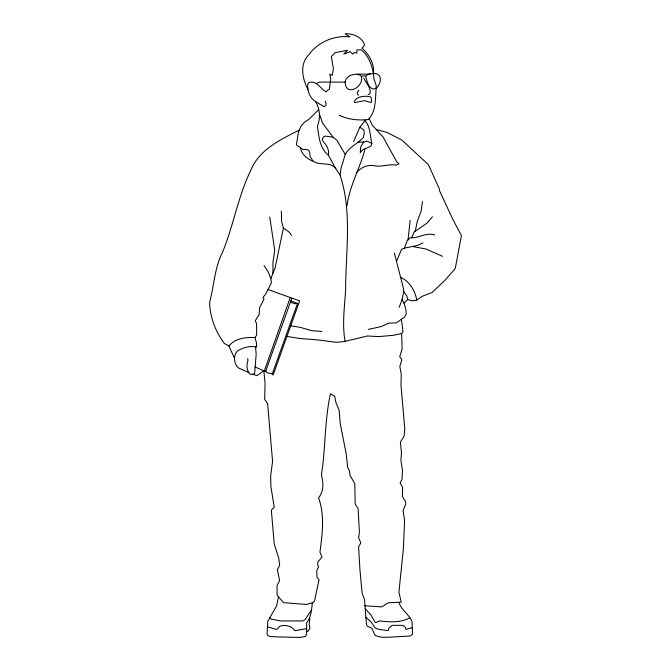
<?xml version="1.0" encoding="UTF-8"?>
<svg xmlns="http://www.w3.org/2000/svg" width="671" height="671" viewBox="0 0 671 671"><rect width="100%" height="100%" fill="white"/><g stroke="black" fill="none" stroke-linecap="round" stroke-linejoin="round"><path stroke-width="1.01" d="M365.72 76.435C372.808 109.843 394.271 64.282 366.567 75.244L365.72 76.435L364.269 75.756L361.317 76.385C364.261 87.415 344.735 97.446 345.221 81.384C348.19 70.807 362.692 75.404 370.258 73.735M278.54 596.896L276.569 605.997L267.813 621.279L267.066 634.162L267.955 635.689L270.522 636.494L276.343 636.88L300.105 637.45L305.64 636.343L306.647 633.869L306.647 622.797C311.176 617.228 311.554 609.645 312.359 602.801L314.397 601.434L319.06 579.652L316.955 577.261L316.779 570.803L318.532 566.668L317.651 564.781L317.895 561.971L322.021 557.022L319.958 552.308C322.256 534.259 324.957 515.336 318.616 497.882C324.286 490.191 323.246 483.078 321.426 474.674C325.737 447.834 324.445 420.44 330.493 393.802L334.703 396.335L335.861 402.348L339.09 410.166L340.272 423.896L346.186 453.604L347.679 467.502L349.566 471.017L350.019 475.336L354.791 483.69L355.177 504.013L358.113 508.66L359.396 532.162L358.608 537.731L360.78 542.982L358.599 546.764L359.941 569.847L362.114 593.105L364.546 599.689L366.358 623.577L367.171 626.194L371.818 628.148L375.047 635.445L378.058 636.402L382.059 637.291L387.922 637.291L410.417 635.965L412.556 634.12L412.019 621.489C408.899 614.166 401.258 609.973 398.826 602.306M340.088 175.072L335.794 168.723L328.421 155.286C329.461 150.111 326.777 144.877 322.986 141.48L322.306 138.813L323.573 136.901L325.41 136.079L333.034 137.161L337.027 140.457L345.221 154.431L340.977 168.538L340.088 175.072C352.334 212.086 345.657 251.617 345.624 289.855C344.567 306.974 342.034 324.294 345.07 341.346M309.885 617.832L309.239 624.198L309.826 628.702L308.132 631.017L306.647 631.629M408.043 239.874L410.132 220.373M422.478 201.56L421.162 211.055L417.387 221.12L415.215 231.302M281.317 211.097L281.644 221.866L283.43 227.989L275.06 267.997L270.841 278.624L271.411 282.768L265.708 294.032L262.94 297.379L264.047 299.006L259.66 307.511L259.073 314.707L255.24 320.763L256.574 323.556L256.666 335.19L254.955 337.555L256.406 342.696L256.657 347.167C250.107 345.372 242.977 347.653 237.299 351.008C233.172 355.865 233.768 363.346 238.146 367.758L248.79 372.665L250.442 374.343L253.755 374.108L254.661 373.068L256.179 354.179L255.508 346.932M399.136 307.402L402.072 299.66L403.69 291.667L403.581 288.933L394.397 253.126M339.291 115.286C347.989 119.581 358.649 120.604 368.211 119.539C376.288 111.621 375.223 98.889 376.146 88.438C377.027 83.976 373.378 80.453 373.705 76.016C372.539 66.429 369.033 56.054 361.241 49.88L356.88 49.88L356.88 53.084L353.936 52.59L352.761 54.192L350.27 51.684L343.846 54.041L347.494 50.325L335.03 52.64L331.357 56.532L333.42 69.054L332.229 75.404L329.755 74.003L330.753 78.809L329.293 89.411L327.607 90.166L326.19 91.86C320.461 89.033 316.637 79.874 308.92 82.592L307.695 84.521C307.326 91.004 309.893 98.209 315.664 101.648C320 109.256 320.646 118.054 317.425 126.207C318.893 136.624 319.614 148.14 328.421 155.286M347.016 205.846C349.574 185.599 360.142 168.186 365.116 148.71M264.307 370.954L290.249 297.521M396.511 261.388L401.585 249.293L404.487 248.153L407.112 240.797L410.241 237.71C418.872 238.599 425.8 232.091 434.733 234.959M291.885 298.109L265.565 371.491L254.955 366.97M290.879 300.91L297.505 303.485L272.057 374.426L273.181 374.863L299.627 300.902L268.039 289.511M371.86 143.493L370.912 146.01C367.448 148.45 362.315 148.576 360.285 152.778L360.688 146.941L363.632 142.009L367.045 141.111L371.86 143.493C369.906 135.819 370.593 126.777 364.949 120.595L365.284 120.151M353.567 141.715L359.857 127.196L364.949 120.595M411.625 237.651L414.25 231.898L426.966 223.158L432.451 216.817M311.092 610.585L305.028 619.719L302.78 620.901L281.074 620.994L271.394 619.182L269.532 617.723M364.689 605.787L381.749 606.894L388.341 602.759L401.233 602.206L398.91 592.216L403.397 548.61L404.596 520.52L403.078 510.572L405.754 504.198L405.603 501.967L402.399 496.465L402.583 487.188L400.101 482.944L402.063 479.346L402.449 470.321L400.897 460.197L401.493 452.866L400.377 442.189L404.068 436.116L404.789 428.937L400.964 384.928L401.25 374.141L399.815 366.425L401.879 359.773L399.715 356.754L402.114 349.004L401.635 333.453L403.011 331.65L401.409 319.228L404.487 317.291L406.232 314.145C406.265 309.088 404.68 303.988 402.072 299.66M345.221 154.431C349.474 146.848 357.618 143.703 363.346 137.538L364.286 133.311L363.959 130.107L359.857 127.196M356.787 172.43C361.065 167.264 368.58 163.984 375.232 165.955C382.26 167.037 389.205 163.766 396.41 165.083L399.035 163.774L396.913 162.172L383.057 136.943L372.405 125.368L369.176 118.658M318.599 109.65L309.348 118.977L304.131 122.525L300.86 126.416L298.503 131.91L296.364 144.869L303.099 149.482L307.1 149.591L308.819 150.296L309.792 152.627L310.136 156.729L313.181 161.208C320.067 166.173 330.442 161.082 335.794 168.723M404.009 303.183L407.641 299.534L406.827 296.003L403.69 291.667M299.274 130.107C280.746 139.459 259.014 149.725 250.862 170.166C238.088 196.309 233.558 225.355 222.537 252.221C214.51 267.888 214.141 285.703 209.595 302.403C210.082 317.492 215.341 331.231 224.215 343.317L228.895 346.018C235.144 338.218 245.645 337.077 254.955 337.555M358.809 90.249L357.224 92.824L357.475 94.519L358.549 95.022M401.409 319.228L396.486 322.868L388.475 323.196L381.321 326.576L368.354 329.402M407.641 299.534L412.279 300.893L416.8 300.063L422.176 296.322L432.032 292.522L444.294 280.964L453.915 270.17L455.341 268.006L461.405 235.613L452.85 219.425L439.53 190.715L439.304 188.786L428.358 164.613L401.971 140.197L387.234 132.497L376.708 129.646M409.906 617.714C400.654 622.99 389.398 622.067 379.216 620.893L376.171 622.654L375.274 622.445L370.786 614.745L365.209 608.614M422.99 242.919L417.513 245.427L404.487 248.153M316.209 83.489L319.371 82.105L345.288 82.105M412.288 627.62L405.88 629.423L405.544 627.746A5.611 5.611 0 0 0 401.719 625.322L392.082 625.355L388.92 628.014L388.132 630.665L378.486 629.247L375.315 628.039L371.004 621.782L365.796 617.337M312.359 602.801L306.379 604.454L283.581 602.675L277.064 595.194L277.064 585.364L279.614 580.641L277.349 569.754L279.656 565.401L278.767 558.255L274.213 543.938L271.344 510.136L274.213 507.142L270.874 486.441L270.673 475.84L272.569 461.296L267.612 403.615L264.684 399.337L265.062 383.669L263.846 370.761L257.001 375.575L252.816 374.284M368.043 94.502L369.495 94.166L370.107 93.311C371.004 87.524 365.921 82.969 363.699 78.062M306.647 628.626L294.854 630.74C291.726 625.615 284.647 624.399 279.413 626.412L277.744 628.811L276.049 629.373L267.494 626.781M401.635 333.453L393.391 335.307L378.528 336.607L367.456 335.978L343.887 341.631L336.205 342.294L318.381 339.987L298.939 338.369L286.928 336.406M297.505 303.485L294.871 303.728L290.409 302.227M272.376 373.537L268.408 373.151L266.53 372.179L265.75 370.954M358.205 142.185L363.632 142.009M321.988 331.499L311.537 330.652L300.516 327.414L290.719 325.804M413.11 246.618L426.001 248.991L442.508 256.314M357.115 74.28L360.47 75.269L361.317 76.385M313.181 161.208C307.125 159.203 301.413 154.171 300.415 147.628M400.629 277.417C409.679 281.25 414.963 290.795 416.8 300.063M315.664 101.648L323.816 106.572L325.569 105.976L326.207 104.047L325.385 101.12M283.43 227.989L289.369 232.275L291.491 235.429M333.034 137.161L322.499 122.994L319.882 115.186M264.03 265.506L268.199 271.881L270.841 278.624M248.79 372.665C246.324 368.941 246.651 364.101 248.06 360.025L247.565 358.591M307.972 89.411C302.327 78.742 299.367 64.29 308.794 54.728C318.18 42.038 334.116 35.11 349.792 36.846L345.045 33.844C352.594 33.24 361.988 36.93 364.487 44.663L363.908 46.265L361.971 48.119C369.159 54.334 374.384 63.737 373.562 73.416M228.895 346.018L234.372 357.97M269.734 217.027L274.733 250.208L272.946 262.327L272.946 273.307M371.608 100.507L371.222 102.52L364.412 100.667L354.699 102.604L354.145 102.009C356.746 95.953 364.781 95.752 370.308 96.716L371.222 97.773L371.608 100.507"/></g></svg>
